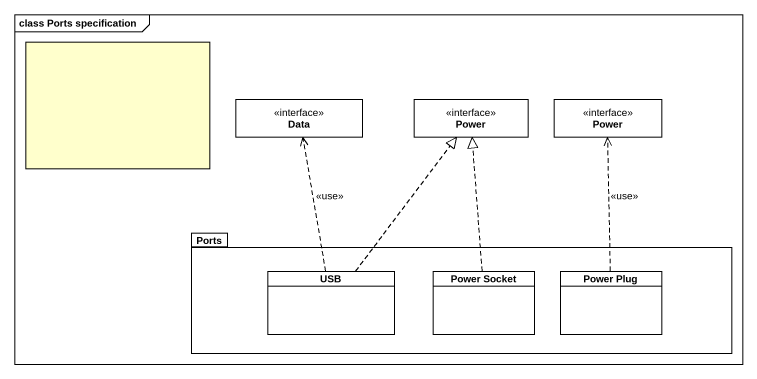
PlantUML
@startuml
mainframe class Ports specification
allowmixing
hide circle
hide empty members
rectangle " " as rectangle1 #FFFFCC
interface Data
interface Power
interface "Power" as Power_2
package Ports {
  class USB
  class "Power Socket" as Power_Socket
  class "Power Plug" as Power_Plug
}
USB .up.> Data : <<use>>
USB .up.|> Power
Power_Socket .up.|> Power
Power_Plug .up.> Power_2 : <<use>>
@enduml
